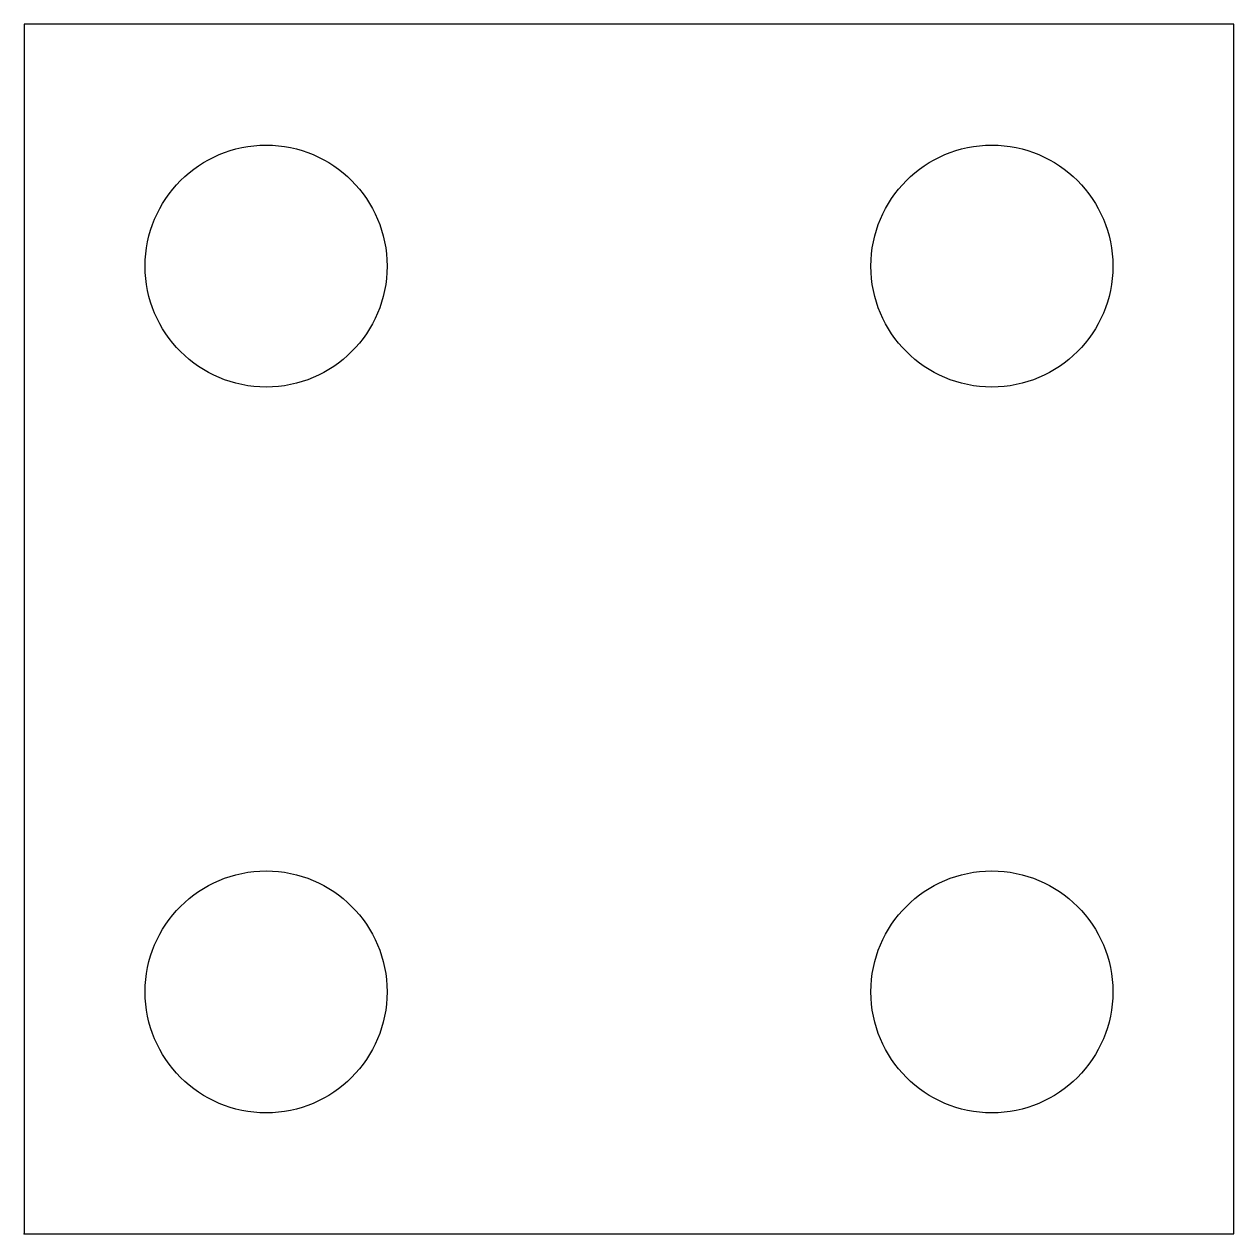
# Model space of a CAD drawing. Header units: millimetres. Extents: x 0 to 50, y 0 to 50.
import ezdxf

# ---------------------------------------------------------------- set-up
doc = ezdxf.new("R2010")
doc.units = ezdxf.units.MM
doc.layers.get('0').update_dxf_attribs({"linetype": 'CONTINUOUS'})

msp = doc.modelspace()

# ---------------------------------------------------------------- linework, layer by layer
msp.add_lwpolyline([(0, 0), (50, 0), (50, 50), (0, 50)], close=True)
for centre in [(10, 40), (40, 40), (10, 10), (40, 10)]:
    msp.add_circle(centre, 5)
msp.add_point((0, 0))

doc.saveas('drawing.dxf')
